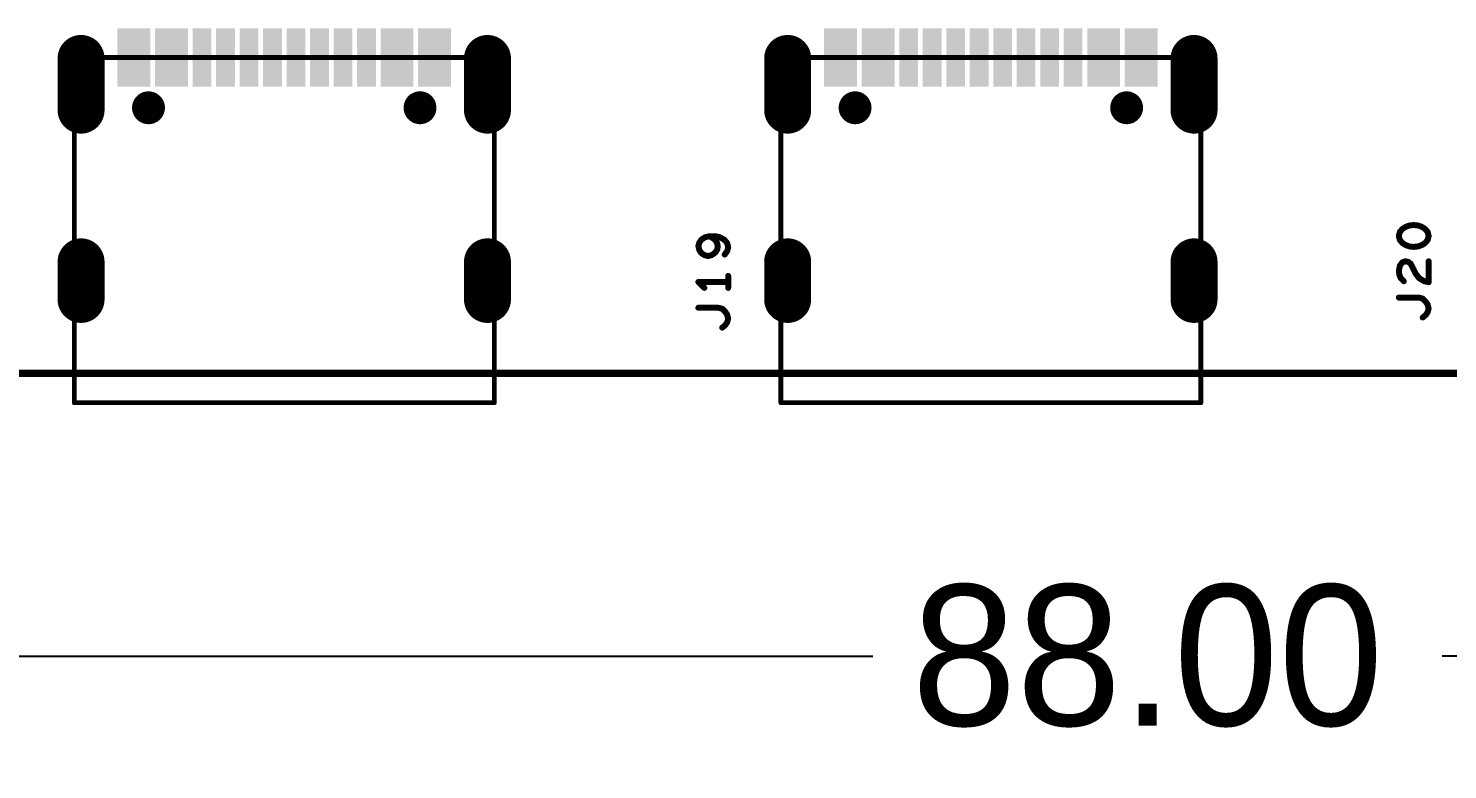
# Model space of a CAD drawing. Extents: x -11 to 101, y 2 to 100.
# Drawn here: x 20.97 to 51.18, y 2.06 to 17.84 of the extents above; entities that cross this region are included whole.
import ezdxf

# ---------------------------------------------------------------- set-up
doc = ezdxf.new("R2010")
doc.units = 0
doc.layers.get('0').update_dxf_attribs({"linetype": 'CONTINUOUS'})
doc.layers.get('DEFPOINTS').update_dxf_attribs({"linetype": 'CONTINUOUS'})
doc.layers.add('SILK_TOP_ART', color=251, linetype='CONTINUOUS')
doc.layers.add('SOLDER_TOP_ART', color=18, linetype='CONTINUOUS')
doc.dimstyles.get("Standard").update_dxf_attribs({"dimtxt": 3, "dimasz": 3, "dimexe": 0.18, "dimexo": 0, "dimgap": 1, "dimtad": 0, "dimtih": 1, "dimtoh": 1, "dimzin": 0, "dimcen": 0.09, "dimazin": 3, "dimtfac": 1, "dimtofl": 0, "dimtmove": 0, "dimatfit": 3})

# ---------------------------------------------------------------- blocks, each defined once
blk = doc.blocks.new('ROUND_219')
at = {"const_width": 0.0508}
blk.add_lwpolyline([(-0.0254, 0, 1), (0.0254, 0, 1)], format="xyb", close=True, dxfattribs=at)
blk = doc.blocks.new('ROUND_165')
at = {"const_width": 0.0635}
blk.add_lwpolyline([(-0.03175, 0, 1), (0.03175, 0, 1)], format="xyb", close=True, dxfattribs=at)
blk = doc.blocks.new('ROUND_330')
at = {"const_width": 0.35}
blk.add_lwpolyline([(-0.175, 0, 1), (0.175, 0, 1)], format="xyb", close=True, dxfattribs=at)
blk = doc.blocks.new('OBLONG_335')
at = {"const_width": 1}
blk.add_lwpolyline([(0, 0.4), (0, -0.4)], dxfattribs=at)
at = {"const_width": 0.5}
for points in [[(-0.25, 0.4, 1), (0.25, 0.4, 1)], [(-0.25, -0.4, 1), (0.25, -0.4, 1)]]:
    blk.add_lwpolyline(points, format="xyb", close=True, dxfattribs=at)
blk = doc.blocks.new('OBLONG_334')
at = {"const_width": 1}
blk.add_lwpolyline([(0, 0.55), (0, -0.55)], dxfattribs=at)
at = {"const_width": 0.5}
for points in [[(-0.25, 0.55, 1), (0.25, 0.55, 1)], [(-0.25, -0.55, 1), (0.25, -0.55, 1)]]:
    blk.add_lwpolyline(points, format="xyb", close=True, dxfattribs=at)
blk = doc.blocks.new('RECTANGLE_354')
blk.add_solid([(0.2, 0.62), (0.2, -0.62), (-0.2, 0.62), (-0.2, -0.62)])
blk = doc.blocks.new('*U169')
at = {"color": 0, "linetype": 'CONTINUOUS'}
blk.add_text('88.00', height=3, dxfattribs=at).set_placement((39.771, 3.001))
blk = doc.blocks.new('*D164')
at = {"color": 0, "linetype": 'CONTINUOUS'}
for p, q in [((1, 12.538), (1, 4.296)), ((89, 12.5), (89, 4.296)), ((4, 4.476), (38.941, 4.476)), ((86, 4.476), (51.059, 4.476))]:
    blk.add_line(p, q, dxfattribs=at)
for points in [[(4, 4.976), (4, 3.976), (1, 4.476)], [(86, 4.976), (86, 3.976), (89, 4.476)]]:
    blk.add_solid(points, dxfattribs=at)
at = {"layer": 'DEFPOINTS', "color": 0, "linetype": 'CONTINUOUS'}
for p in [(1, 12.538), (89, 12.5), (1, 4.476)]:
    blk.add_point(p, dxfattribs=at)
at = {"linetype": 'CONTINUOUS'}
blk.add_blockref('*U169', (0, 0), dxfattribs=at)

msp = doc.modelspace()

# ---------------------------------------------------------------- linework, layer by layer
at = {"layer": 'SILK_TOP_ART'}
for points, const_width in [([(21.9457, 17.223), (21.9457, 9.873)], 0.1016), ([(30.8857, 17.223), (21.9507, 17.223)], 0.1016), ([(30.8857, 9.873), (30.8857, 17.223)], 0.1016), ([(36.9857, 17.223), (36.9857, 9.873)], 0.1016), ([(45.9257, 17.223), (36.9907, 17.223)], 0.1016), ([(45.9257, 9.873), (45.9257, 17.223)], 0.1016), ([(50.2137, 13.5721), (50.1608, 13.5086)], 0.127), ([(50.2772, 13.6144), (50.2137, 13.5721)], 0.127), ([(50.3619, 13.6462), (50.2772, 13.6144)], 0.127), ([(50.4571, 13.6567), (50.3619, 13.6462)], 0.127), ([(50.5524, 13.6462), (50.4571, 13.6567)], 0.127), ([(50.637, 13.6144), (50.5524, 13.6462)], 0.127), ([(50.7005, 13.5721), (50.637, 13.6144)], 0.127), ([(50.7534, 13.5086), (50.7005, 13.5721)], 0.127), ([(35.251, 13.2821), (35.2298, 13.208)], 0.127), ([(35.2933, 13.3456), (35.251, 13.2821)], 0.127), ([(35.378, 13.3985), (35.2933, 13.3456)], 0.127), ([(35.4732, 13.4197), (35.378, 13.3985)], 0.127), ([(35.5896, 13.4197), (35.4732, 13.4197)], 0.127), ([(35.5685, 13.3562), (35.4732, 13.4197)], 0.127), ([(35.6214, 13.2927), (35.5685, 13.3562)], 0.127), ([(35.6849, 13.3985), (35.5896, 13.4197)], 0.127), ([(35.6426, 13.208), (35.6214, 13.2927)], 0.127), ([(35.7802, 13.3456), (35.6849, 13.3985)], 0.127), ([(35.8436, 13.2715), (35.7802, 13.3456)], 0.127), ([(35.8648, 13.1868), (35.8436, 13.2715)], 0.127), ([(50.1608, 13.5086), (50.1396, 13.4239)], 0.127), ([(50.1396, 13.4239), (50.1608, 13.3392)], 0.127), ([(50.1608, 13.3392), (50.2137, 13.2757)], 0.127), ([(50.2137, 13.2757), (50.2772, 13.2334)], 0.127), ([(50.2772, 13.2334), (50.3619, 13.2016)], 0.127), ([(50.5524, 13.2016), (50.637, 13.2334)], 0.127), ([(50.637, 13.2334), (50.7005, 13.2757)], 0.127), ([(50.7005, 13.2757), (50.7534, 13.3392)], 0.127), ([(50.7746, 13.4239), (50.7534, 13.5086)], 0.127), ([(50.7534, 13.3392), (50.7746, 13.4239)], 0.127), ([(35.2298, 13.208), (35.251, 13.1233)], 0.127), ([(35.251, 13.1233), (35.2933, 13.0598)], 0.127), ([(35.2933, 13.0598), (35.3568, 13.0175)], 0.127), ([(35.3568, 13.0175), (35.4415, 12.9963)], 0.127), ([(35.4415, 12.9963), (35.5155, 13.0175)], 0.127), ([(35.5155, 13.0175), (35.5896, 13.0704)], 0.127), ([(35.5896, 13.0704), (35.632, 13.1339)], 0.127), ([(35.632, 13.1339), (35.6426, 13.208)], 0.127), ([(35.7907, 13.0281), (35.8436, 13.1022)], 0.127), ([(35.8436, 13.1022), (35.8648, 13.1868)], 0.127), ([(50.3619, 13.2016), (50.4571, 13.1911)], 0.127), ([(50.4571, 13.1911), (50.5524, 13.2016)], 0.127), ([(50.1396, 12.6831), (50.1608, 12.7889)], 0.127), ([(50.1502, 12.5984), (50.1396, 12.6831)], 0.127), ([(50.1608, 12.7889), (50.2137, 12.863)], 0.127), ([(50.2137, 12.863), (50.2772, 12.8842)], 0.127), ([(50.2772, 12.8842), (50.3407, 12.8736)], 0.127), ([(50.3407, 12.8736), (50.3936, 12.8312)], 0.127), ([(50.3936, 12.8312), (50.4994, 12.6196)], 0.127), ([(50.7746, 12.4396), (50.7746, 12.8842)], 0.127), ([(35.8648, 12.446), (35.2298, 12.446)], 0.127), ([(35.2298, 12.446), (35.3568, 12.319)], 0.127), ([(35.8648, 12.319), (35.8648, 12.573)], 0.127), ([(50.1819, 12.5243), (50.1502, 12.5984)], 0.127), ([(50.2454, 12.4608), (50.1819, 12.5243)], 0.127), ([(50.4994, 12.6196), (50.5735, 12.5243)], 0.127), ([(50.5735, 12.5243), (50.6794, 12.4608)], 0.127), ([(50.6794, 12.4608), (50.7746, 12.4396)], 0.127), ([(50.5629, 12.1116), (50.1396, 12.1116)], 0.127), ([(50.6476, 12.0904), (50.5629, 12.1116)], 0.127), ([(50.7111, 12.0269), (50.6476, 12.0904)], 0.127), ([(50.7534, 11.9634), (50.7111, 12.0269)], 0.127), ([(35.6531, 11.8957), (35.2298, 11.8957)], 0.127), ([(35.7378, 11.8745), (35.6531, 11.8957)], 0.127), ([(35.8013, 11.811), (35.7378, 11.8745)], 0.127), ([(35.8436, 11.7475), (35.8013, 11.811)], 0.127), ([(35.8648, 11.6628), (35.8436, 11.7475)], 0.127), ([(50.6476, 11.6882), (50.7111, 11.7412)], 0.127), ([(50.7111, 11.7412), (50.7534, 11.8046)], 0.127), ([(50.7746, 11.8787), (50.7534, 11.9634)], 0.127), ([(50.7534, 11.8046), (50.7746, 11.8787)], 0.127), ([(35.7378, 11.4723), (35.8013, 11.5253)], 0.127), ([(35.8013, 11.5253), (35.8436, 11.5887)], 0.127), ([(35.8436, 11.5887), (35.8648, 11.6628)], 0.127), ([(3, 10.5), (87, 10.5)], 0.1524), ([(21.9457, 9.873), (30.8857, 9.873)], 0.1016), ([(36.9857, 9.873), (45.9257, 9.873)], 0.1016)]:
    msp.add_lwpolyline(points, dxfattribs=dict(at, const_width=const_width))
at = {"layer": 'SOLDER_TOP_ART', "const_width": 0.1524}
msp.add_lwpolyline([(3, 10.5), (87, 10.5)], dxfattribs=at)

# ---------------------------------------------------------------- block references
at = {"layer": 'SILK_TOP_ART'}
for name, p in [('ROUND_219', (21.9457, 17.223)), ('ROUND_219', (21.9507, 17.223)), ('ROUND_219', (30.8857, 17.223)), ('ROUND_219', (30.8857, 17.223)), ('ROUND_219', (36.9857, 17.223)), ('ROUND_219', (36.9907, 17.223)), ('ROUND_219', (45.9257, 17.223)), ('ROUND_219', (45.9257, 17.223)), ('ROUND_165', (50.2137, 13.5721)), ('ROUND_165', (50.2772, 13.6144)), ('ROUND_165', (50.3619, 13.6462)), ('ROUND_165', (50.4571, 13.6567)), ('ROUND_165', (50.5524, 13.6462)), ('ROUND_165', (50.637, 13.6144)), ('ROUND_165', (50.7005, 13.5721)), ('ROUND_165', (35.251, 13.2821)), ('ROUND_165', (35.2933, 13.3456)), ('ROUND_165', (35.378, 13.3985)), ('ROUND_165', (35.4732, 13.4197)), ('ROUND_165', (35.4732, 13.4197)), ('ROUND_165', (35.5685, 13.3562)), ('ROUND_165', (35.5896, 13.4197)), ('ROUND_165', (35.6214, 13.2927)), ('ROUND_165', (35.6849, 13.3985)), ('ROUND_165', (35.7802, 13.3456)), ('ROUND_165', (35.8436, 13.2715)), ('ROUND_165', (50.1396, 13.4239)), ('ROUND_165', (50.1396, 13.4239)), ('ROUND_165', (50.1608, 13.5086)), ('ROUND_165', (50.1608, 13.3392)), ('ROUND_165', (50.2137, 13.2757)), ('ROUND_165', (50.2772, 13.2334)), ('ROUND_165', (50.637, 13.2334)), ('ROUND_165', (50.7005, 13.2757)), ('ROUND_165', (50.7534, 13.5086)), ('ROUND_165', (50.7534, 13.3392)), ('ROUND_165', (50.7746, 13.4239)), ('ROUND_165', (35.2298, 13.208)), ('ROUND_165', (35.251, 13.1233)), ('ROUND_165', (35.2933, 13.0598)), ('ROUND_165', (35.3568, 13.0175)), ('ROUND_165', (35.4415, 12.9963)), ('ROUND_165', (35.5155, 13.0175)), ('ROUND_165', (35.5896, 13.0704)), ('ROUND_165', (35.632, 13.1339)), ('ROUND_165', (35.6426, 13.208)), ('ROUND_165', (35.7907, 13.0281)), ('ROUND_165', (35.8436, 13.1022)), ('ROUND_165', (35.8648, 13.1868)), ('ROUND_165', (50.3619, 13.2016)), ('ROUND_165', (50.4571, 13.1911)), ('ROUND_165', (50.5524, 13.2016)), ('ROUND_165', (50.1396, 12.6831)), ('ROUND_165', (50.1608, 12.7889)), ('ROUND_165', (50.2137, 12.863)), ('ROUND_165', (50.2772, 12.8842)), ('ROUND_165', (50.3407, 12.8736)), ('ROUND_165', (50.3936, 12.8312)), ('ROUND_165', (50.7746, 12.8842)), ('ROUND_165', (35.2298, 12.446)), ('ROUND_165', (35.8648, 12.573)), ('ROUND_165', (35.8648, 12.446)), ('ROUND_165', (50.1502, 12.5984)), ('ROUND_165', (50.1819, 12.5243)), ('ROUND_165', (50.2454, 12.4608)), ('ROUND_165', (50.4994, 12.6196)), ('ROUND_165', (50.5735, 12.5243)), ('ROUND_165', (50.6794, 12.4608)), ('ROUND_165', (50.7746, 12.4396)), ('ROUND_165', (35.3568, 12.319)), ('ROUND_165', (35.8648, 12.319)), ('ROUND_165', (50.1396, 12.1116)), ('ROUND_165', (50.5629, 12.1116)), ('ROUND_165', (50.6476, 12.0904)), ('ROUND_165', (50.7111, 12.0269)), ('ROUND_165', (35.2298, 11.8957)), ('ROUND_165', (35.6531, 11.8957)), ('ROUND_165', (35.7378, 11.8745)), ('ROUND_165', (35.8013, 11.811)), ('ROUND_165', (35.8436, 11.7475)), ('ROUND_165', (50.7111, 11.7412)), ('ROUND_165', (50.7534, 11.9634)), ('ROUND_165', (50.7534, 11.8046)), ('ROUND_165', (50.7746, 11.8787)), ('ROUND_165', (35.7378, 11.4723)), ('ROUND_165', (35.8013, 11.5253)), ('ROUND_165', (35.8436, 11.5887)), ('ROUND_165', (35.8648, 11.6628)), ('ROUND_165', (50.6476, 11.6882)), ('ROUND_219', (21.9457, 9.873)), ('ROUND_219', (21.9457, 9.873)), ('ROUND_219', (30.8857, 9.873)), ('ROUND_219', (30.8857, 9.873)), ('ROUND_219', (36.9857, 9.873)), ('ROUND_219', (36.9857, 9.873)), ('ROUND_219', (45.9257, 9.873)), ('ROUND_219', (45.9257, 9.873))]:
    msp.add_blockref(name, p, dxfattribs=at)
at = {"layer": 'SOLDER_TOP_ART'}
for name, p in [('RECTANGLE_354', (23.0657, 17.223)), ('RECTANGLE_354', (23.3657, 17.223)), ('RECTANGLE_354', (23.8657, 17.223)), ('RECTANGLE_354', (24.1657, 17.223)), ('RECTANGLE_354', (24.6657, 17.223)), ('RECTANGLE_354', (25.1657, 17.223)), ('RECTANGLE_354', (25.6657, 17.223)), ('RECTANGLE_354', (26.1657, 17.223)), ('RECTANGLE_354', (26.6657, 17.223)), ('RECTANGLE_354', (27.1657, 17.223)), ('RECTANGLE_354', (27.6657, 17.223)), ('RECTANGLE_354', (28.1657, 17.223)), ('RECTANGLE_354', (28.6657, 17.223)), ('RECTANGLE_354', (28.9657, 17.223)), ('RECTANGLE_354', (29.4657, 17.223)), ('RECTANGLE_354', (29.7657, 17.223)), ('RECTANGLE_354', (38.1057, 17.223)), ('RECTANGLE_354', (38.4057, 17.223)), ('RECTANGLE_354', (38.9057, 17.223)), ('RECTANGLE_354', (39.2057, 17.223)), ('RECTANGLE_354', (39.7057, 17.223)), ('RECTANGLE_354', (40.2057, 17.223)), ('RECTANGLE_354', (40.7057, 17.223)), ('RECTANGLE_354', (41.2057, 17.223)), ('RECTANGLE_354', (41.7057, 17.223)), ('RECTANGLE_354', (42.2057, 17.223)), ('RECTANGLE_354', (42.7057, 17.223)), ('RECTANGLE_354', (43.2057, 17.223)), ('RECTANGLE_354', (43.7057, 17.223)), ('RECTANGLE_354', (44.0057, 17.223)), ('RECTANGLE_354', (44.5057, 17.223)), ('RECTANGLE_354', (44.8057, 17.223)), ('OBLONG_334', (22.0907, 16.653)), ('OBLONG_334', (30.7407, 16.653)), ('OBLONG_334', (37.1307, 16.653)), ('OBLONG_334', (45.7807, 16.653)), ('ROUND_330', (23.5257, 16.153)), ('ROUND_330', (29.3057, 16.153)), ('ROUND_330', (38.5657, 16.153)), ('ROUND_330', (44.3457, 16.153)), ('OBLONG_335', (22.0907, 12.473)), ('OBLONG_335', (30.7407, 12.473)), ('OBLONG_335', (37.1307, 12.473)), ('OBLONG_335', (45.7807, 12.473))]:
    msp.add_blockref(name, p, dxfattribs=at)

# ---------------------------------------------------------------- dimensions: what is measured, and where the dimension line sits
at = {"linetype": 'CONTINUOUS'}
dim = msp.add_linear_dim(base=(1, 4.475539), p1=(89, 12.5), p2=(1, 12.5381), dimstyle='Standard', dxfattribs=at)
dim.commit()
dim.dimension.update_dxf_attribs({"geometry": '*D164', "text_midpoint": (45, 4.475539)})

doc.saveas('drawing.dxf')
